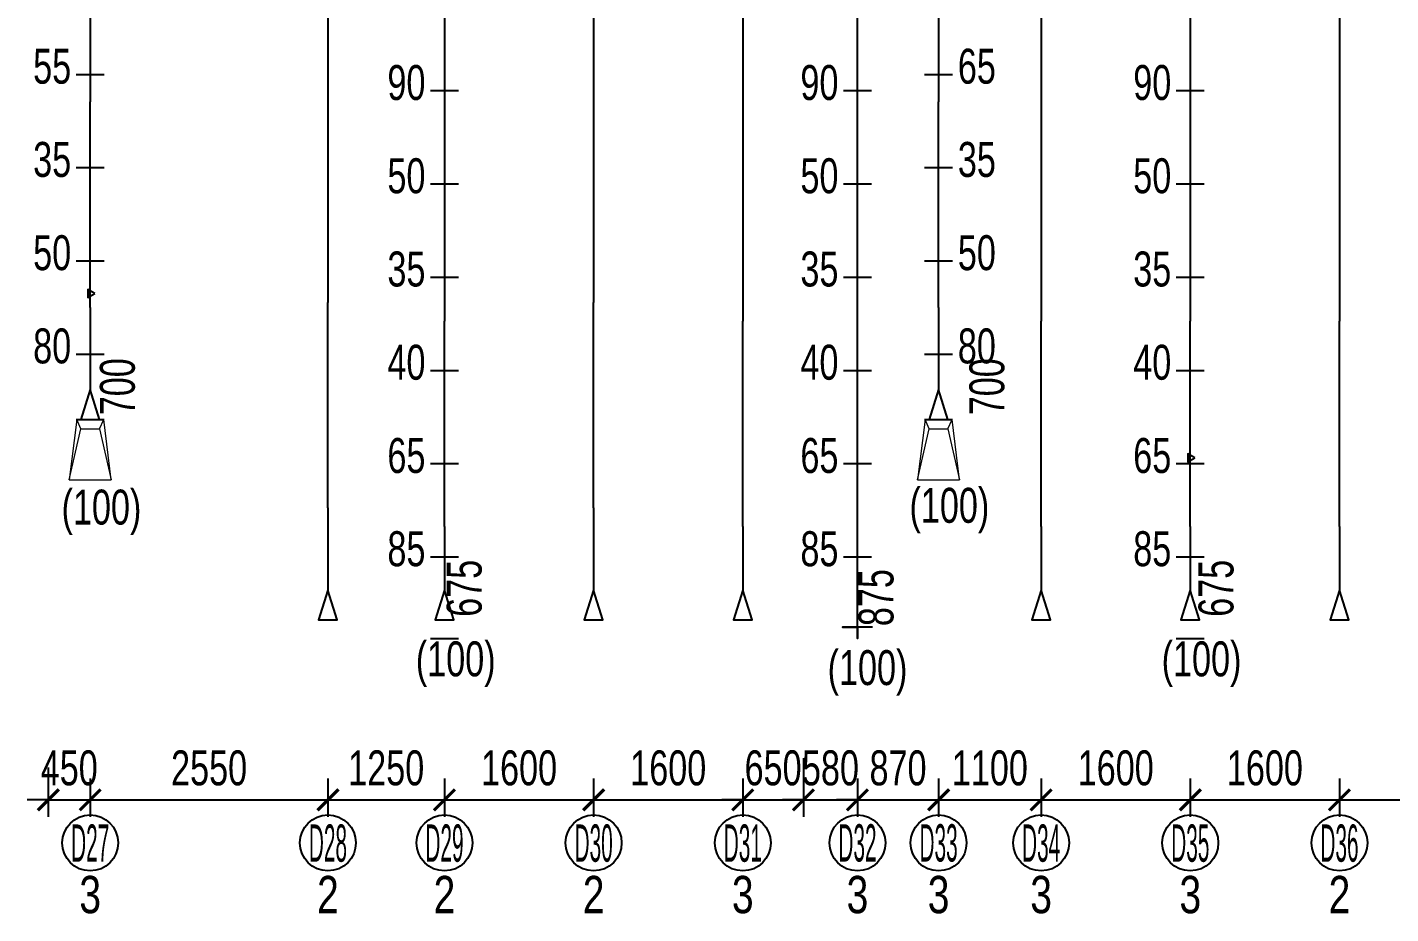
# Model space of a CAD drawing. Header units: millimetres. Extents: x 4465111 to 4895522, y 2166116 to 2541221.
# Drawn here: x 4673306 to 4687931, y 2191538 to 2201045 of the extents above; entities that cross this region are included whole.
import ezdxf
from ezdxf.enums import TextEntityAlignment as Align

# ---------------------------------------------------------------- set-up
doc = ezdxf.new("R2010")
doc.units = ezdxf.units.MM
doc.header["$LTSCALE"] = 50
doc.header["$MEASUREMENT"] = 0
doc.layers.get('DEFPOINTS').update_dxf_attribs({"lineweight": 9})
for name, color, linetype in [('BREAK_LINE', 7, 'Continuous'), ('KCS_TEXT', 2, 'Continuous'), ('S- Border', 6, 'Continuous'), ('SP-Reinforcement', 4, 'Continuous')]:
    doc.layers.add(name, color=color, linetype=linetype)
doc.layers.add('Current_plane_Tendon', color=7, linetype='Continuous', true_color=0xab0000)
for name, color, linetype, lineweight in [('S-dims', 8, 'Continuous', 15), ('S-text', 3, 'Continuous', 20), ('S-Thin', 253, 'Continuous', 15)]:
    doc.layers.add(name, color=color, linetype=linetype, lineweight=lineweight)
doc.styles.add('KCS_BIGTEXT', font='arial.ttf', dxfattribs={"width": 0.75})
doc.styles.add('KCS_SMTEXT', font='arial.ttf', dxfattribs={"width": 0.7})
doc.dimstyles.new('KCS_DIM150', dxfattribs={"dimscale": 150, "dimtxt": 2.5, "dimasz": 1.5, "dimexe": 1.2, "dimexo": 0, "dimgap": 1, "dimtad": 1, "dimdec": 0, "dimzin": 0, "dimdsep": 46, "dimtxsty": 'KCS_SMTEXT', "dimblk": 'ARCHTICK', "dimcen": 0, "dimdle": 1, "dimclrd": 1, "dimclre": 1, "dimclrt": 2, "dimadec": 0, "dimazin": 0, "dimtfac": 1, "dimtdec": 0, "dimtix": 1, "dimtmove": 2, "dimatfit": 3, "dimfxl": 1, "dimtolj": 1, "dimtzin": 0, "dimarcsym": 0})
doc.dimstyles.new('KCS_DIM150A', dxfattribs={"dimscale": 150, "dimtxt": 2.5, "dimasz": 3, "dimexe": 1.2, "dimexo": 0, "dimgap": 1, "dimtad": 1, "dimdec": 0, "dimzin": 0, "dimdsep": 46, "dimtxsty": 'KCS_SMTEXT', "dimblk": 'ARCHTICK', "dimcen": 0, "dimdle": 1, "dimse1": 1, "dimse2": 1, "dimsd1": 1, "dimsd2": 1, "dimclrd": 1, "dimclre": 1, "dimclrt": 3, "dimadec": 0, "dimazin": 0, "dimtfac": 1, "dimtdec": 0, "dimtix": 1, "dimtmove": 2, "dimatfit": 3, "dimfxl": 1, "dimtolj": 1, "dimtzin": 0, "dimarcsym": 0})

# ---------------------------------------------------------------- blocks, each defined once
blk = doc.blocks.new('*U222')
at = {"layer": 'S- Border'}
blk.add_lwpolyline([(0, 0), (-392, 0)], dxfattribs=at)
blk.add_circle((-692, 0), 300, dxfattribs=at)
at = {"layer": 'S-Thin'}
for p, q in [((3750, 100), (3850, 145)), ((3750, -100), (3850, -145))]:
    blk.add_line(p, q, dxfattribs=at)
blk.add_lwpolyline([(3850, 145), (3200, 225), (3200, -225), (3850, -145)], close=True, dxfattribs=at)
blk.add_lwpolyline([(3200, 225), (3750, 100), (3750, -100), (3200, -225)], dxfattribs=at)
at = {"layer": 'SP-Reinforcement'}
for points in [[(17330, -160), (17330, 160), (17330, 0), (17450, 0), (7254, 0)], [(5050, 0), (4170, 0), (3850, 100), (3850, -100), (4170, 0)], [(5050, 0), (7254, 0)]]:
    blk.add_lwpolyline(points, dxfattribs=at)
at = {"layer": 'S-text', "style": 'KCS_BIGTEXT', "width": 0.75}
blk.add_attdef('COUNT', text='', height=400, rotation=270, dxfattribs=at).set_placement((-1246, 0), align=Align.MIDDLE_CENTER)
blk = doc.blocks.new('*U234')
at = {"layer": 'S- Border'}
blk.add_lwpolyline([(0, 0), (-392, 0)], dxfattribs=at)
blk.add_circle((-692, 0), 300, dxfattribs=at)
at = {"layer": 'SP-Reinforcement'}
for points in [[(17480, -160), (17480, 160), (17480, 0), (17600, 0), (5104, 0)], [(2900, 0), (2020, 0), (1700, 100), (1700, -100), (2020, 0)], [(2900, 0), (5104, 0)]]:
    blk.add_lwpolyline(points, dxfattribs=at)
at = {"layer": 'S-text', "style": 'KCS_BIGTEXT', "width": 0.75}
blk.add_attdef('COUNT', text='', height=400, rotation=270, dxfattribs=at).set_placement((-1246, 0), align=Align.MIDDLE_CENTER)
blk = doc.blocks.new('*U225')
at = {"layer": 'S- Border'}
blk.add_lwpolyline([(0, 0), (-392, 0)], dxfattribs=at)
blk.add_circle((-692, 0), 300, dxfattribs=at)
at = {"layer": 'SP-Reinforcement'}
for points in [[(17480, -160), (17480, 160), (17480, 0), (17600, 0), (4904, 0)], [(2700, 0), (2020, 0), (1700, 100), (1700, -100), (2020, 0)], [(2700, 0), (4904, 0)]]:
    blk.add_lwpolyline(points, dxfattribs=at)
at = {"layer": 'S-text', "style": 'KCS_BIGTEXT', "width": 0.75}
blk.add_attdef('COUNT', text='', height=400, rotation=270, dxfattribs=at).set_placement((-1246, 0), align=Align.MIDDLE_CENTER)
blk = doc.blocks.new('*U224')
at = {"layer": 'S- Border'}
blk.add_lwpolyline([(0, 0), (-392, 0)], dxfattribs=at)
blk.add_circle((-692, 0), 300, dxfattribs=at)
at = {"layer": 'SP-Reinforcement'}
for points in [[(17480, -160), (17480, 160), (17480, 0), (17600, 0), (5104, 0)], [(2900, 0), (2020, 0), (1700, 100), (1700, -100), (2020, 0)], [(2900, 0), (5104, 0)]]:
    blk.add_lwpolyline(points, dxfattribs=at)
at = {"layer": 'S-text', "style": 'KCS_BIGTEXT', "width": 0.75}
blk.add_attdef('COUNT', text='', height=400, rotation=270, dxfattribs=at).set_placement((-1246, 0), align=Align.MIDDLE_CENTER)
blk = doc.blocks.new('*U233')
at = {"layer": 'S- Border'}
blk.add_lwpolyline([(0, 0), (-392, 0)], dxfattribs=at)
blk.add_circle((-692, 0), 300, dxfattribs=at)
at = {"layer": 'SP-Reinforcement'}
for points in [[(17480, -160), (17480, 160), (17480, 0), (17600, 0), (4904, 0)], [(2700, 0), (2020, 0), (1700, 100), (1700, -100), (2020, 0)], [(2700, 0), (4904, 0)]]:
    blk.add_lwpolyline(points, dxfattribs=at)
at = {"layer": 'S-text', "style": 'KCS_BIGTEXT', "width": 0.75}
blk.add_attdef('COUNT', text='', height=400, rotation=270, dxfattribs=at).set_placement((-1246, 0), align=Align.MIDDLE_CENTER)
blk = doc.blocks.new('*U247')
at = {"layer": 'S- Border'}
blk.add_lwpolyline([(0, 0), (-392, 0)], dxfattribs=at)
blk.add_circle((-692, 0), 300, dxfattribs=at)
at = {"layer": 'SP-Reinforcement'}
for points in [[(19255, -160), (19255, 160), (19255, 0), (19375, 0), (4904, 0)], [(2700, 0), (2020, 0), (1700, 100), (1700, -100), (2020, 0)], [(2700, 0), (4904, 0)]]:
    blk.add_lwpolyline(points, dxfattribs=at)
at = {"layer": 'S-text', "style": 'KCS_BIGTEXT', "width": 0.75}
blk.add_attdef('COUNT', text='', height=400, rotation=270, dxfattribs=at).set_placement((-1246, 0), align=Align.MIDDLE_CENTER)
blk = doc.blocks.new('*U226')
at = {"layer": 'S- Border'}
blk.add_lwpolyline([(0, 0), (-392, 0)], dxfattribs=at)
blk.add_circle((-692, 0), 300, dxfattribs=at)
at = {"layer": 'SP-Reinforcement'}
for points in [[(19255, -160), (19255, 160), (19255, 0), (19375, 0), (4904, 0)], [(2700, 0), (2020, 0), (1700, 100), (1700, -100), (2020, 0)], [(2700, 0), (4904, 0)]]:
    blk.add_lwpolyline(points, dxfattribs=at)
at = {"layer": 'S-text', "style": 'KCS_BIGTEXT', "width": 0.75}
blk.add_attdef('COUNT', text='', height=400, rotation=270, dxfattribs=at).set_placement((-1246, 0), align=Align.MIDDLE_CENTER)
blk = doc.blocks.new('_ArchTick')
at = {"color": 0, "linetype": 'ByBlock', "const_width": 0.15}
blk.add_lwpolyline([(-0.5, -0.5), (0.5, 0.5)], dxfattribs=at)
blk = doc.blocks.new('*D73')
at = {"layer": 'DEFPOINTS', "color": 0, "transparency": 16777216}
for p in [(4659266, 2276384, 0), (4659716, 2276268), (4659716, 2276037)]:
    blk.add_point(p, dxfattribs=at)
at = {"layer": 'S-dims', "color": 1, "lineweight": -2, "transparency": 16777216}
for p, q in [((4659266, 2276384), (4659266, 2275857)), ((4659716, 2276268), (4659716, 2275857)), ((4659266, 2276037), (4659041, 2276037)), ((4659266, 2276037), (4659716, 2276037)), ((4659716, 2276037), (4659941, 2276037))]:
    blk.add_line(p, q, dxfattribs=at)
at = {"layer": 'S-dims', "color": 1, "lineweight": -2, "transparency": 16777216, "xscale": 225, "yscale": 225, "zscale": 225}
blk.add_blockref('_ArchTick', (4659266, 2276037), dxfattribs=at)
at = {"layer": 'S-dims', "color": 1, "lineweight": -2, "transparency": 16777216, "xscale": 225, "yscale": 225, "zscale": 225, "rotation": 180}
blk.add_blockref('_ArchTick', (4659716, 2276037), dxfattribs=at)
at = {"layer": 'S-dims', "color": 2, "transparency": 16777216, "insert": (4659491, 2276378), "char_height": 375, "attachment_point": 5, "style": 'KCS_SMTEXT'}
blk.add_mtext('\\A1;450', dxfattribs=at)
blk = doc.blocks.new('*D74')
at = {"layer": 'DEFPOINTS', "color": 0, "transparency": 16777216}
for p in [(4659716, 2276268), (4662266, 2276216, 0), (4662266, 2276037)]:
    blk.add_point(p, dxfattribs=at)
at = {"layer": 'S-dims', "color": 1, "lineweight": -2, "transparency": 16777216}
for p, q in [((4659716, 2276268), (4659716, 2275857)), ((4662266, 2276216), (4662266, 2275857)), ((4659566, 2276037), (4662416, 2276037))]:
    blk.add_line(p, q, dxfattribs=at)
at = {"layer": 'S-dims', "color": 1, "lineweight": -2, "transparency": 16777216, "xscale": 225, "yscale": 225, "zscale": 225, "rotation": 180}
blk.add_blockref('_ArchTick', (4659716, 2276037), dxfattribs=at)
at = {"layer": 'S-dims', "color": 1, "lineweight": -2, "transparency": 16777216, "xscale": 225, "yscale": 225, "zscale": 225}
blk.add_blockref('_ArchTick', (4662266, 2276037), dxfattribs=at)
at = {"layer": 'S-dims', "color": 2, "transparency": 16777216, "insert": (4660991, 2276378), "char_height": 375, "attachment_point": 5, "style": 'KCS_SMTEXT'}
blk.add_mtext('\\A1;2550', dxfattribs=at)
blk = doc.blocks.new('*D75')
at = {"layer": 'DEFPOINTS', "color": 0, "transparency": 16777216}
for p in [(4662266, 2276216, 0), (4663516, 2276216), (4663516, 2276037)]:
    blk.add_point(p, dxfattribs=at)
at = {"layer": 'S-dims', "color": 1, "lineweight": -2, "transparency": 16777216}
for p, q in [((4662266, 2276216), (4662266, 2275857)), ((4663516, 2276216), (4663516, 2275857)), ((4662116, 2276037), (4663666, 2276037))]:
    blk.add_line(p, q, dxfattribs=at)
at = {"layer": 'S-dims', "color": 1, "lineweight": -2, "transparency": 16777216, "xscale": 225, "yscale": 225, "zscale": 225, "rotation": 180}
blk.add_blockref('_ArchTick', (4662266, 2276037), dxfattribs=at)
at = {"layer": 'S-dims', "color": 1, "lineweight": -2, "transparency": 16777216, "xscale": 225, "yscale": 225, "zscale": 225}
blk.add_blockref('_ArchTick', (4663516, 2276037), dxfattribs=at)
at = {"layer": 'S-dims', "color": 2, "transparency": 16777216, "insert": (4662891, 2276378), "char_height": 375, "attachment_point": 5, "style": 'KCS_SMTEXT'}
blk.add_mtext('\\A1;1250', dxfattribs=at)
blk = doc.blocks.new('*D76')
at = {"layer": 'DEFPOINTS', "color": 0, "transparency": 16777216}
for p in [(4663516, 2276216), (4665116, 2276216, 3199), (4665116, 2276037)]:
    blk.add_point(p, dxfattribs=at)
at = {"layer": 'S-dims', "color": 1, "lineweight": -2, "transparency": 16777216}
for p, q in [((4663516, 2276216), (4663516, 2275857)), ((4665116, 2276216), (4665116, 2275857)), ((4663366, 2276037), (4665266, 2276037))]:
    blk.add_line(p, q, dxfattribs=at)
at = {"layer": 'S-dims', "color": 1, "lineweight": -2, "transparency": 16777216, "xscale": 225, "yscale": 225, "zscale": 225, "rotation": 180}
blk.add_blockref('_ArchTick', (4663516, 2276037), dxfattribs=at)
at = {"layer": 'S-dims', "color": 1, "lineweight": -2, "transparency": 16777216, "xscale": 225, "yscale": 225, "zscale": 225}
blk.add_blockref('_ArchTick', (4665116, 2276037), dxfattribs=at)
at = {"layer": 'S-dims', "color": 2, "transparency": 16777216, "insert": (4664316, 2276378), "char_height": 375, "attachment_point": 5, "style": 'KCS_SMTEXT'}
blk.add_mtext('\\A1;1600', dxfattribs=at)
blk = doc.blocks.new('*D77')
at = {"layer": 'DEFPOINTS', "color": 0, "transparency": 16777216}
for p in [(4665116, 2276216, 3199), (4666716, 2276216), (4666716, 2276037)]:
    blk.add_point(p, dxfattribs=at)
at = {"layer": 'S-dims', "color": 1, "lineweight": -2, "transparency": 16777216}
for p, q in [((4665116, 2276216), (4665116, 2275857)), ((4666716, 2276216), (4666716, 2275857)), ((4664966, 2276037), (4666866, 2276037))]:
    blk.add_line(p, q, dxfattribs=at)
at = {"layer": 'S-dims', "color": 1, "lineweight": -2, "transparency": 16777216, "xscale": 225, "yscale": 225, "zscale": 225, "rotation": 180}
blk.add_blockref('_ArchTick', (4665116, 2276037), dxfattribs=at)
at = {"layer": 'S-dims', "color": 1, "lineweight": -2, "transparency": 16777216, "xscale": 225, "yscale": 225, "zscale": 225}
blk.add_blockref('_ArchTick', (4666716, 2276037), dxfattribs=at)
at = {"layer": 'S-dims', "color": 2, "transparency": 16777216, "insert": (4665916, 2276378), "char_height": 375, "attachment_point": 5, "style": 'KCS_SMTEXT'}
blk.add_mtext('\\A1;1600', dxfattribs=at)
blk = doc.blocks.new('*D78')
at = {"layer": 'DEFPOINTS', "color": 0, "transparency": 16777216}
for p in [(4667366, 2276483, 0), (4666716, 2276216), (4667366, 2276037)]:
    blk.add_point(p, dxfattribs=at)
at = {"layer": 'S-dims', "color": 1, "lineweight": -2, "transparency": 16777216}
for p, q in [((4667366, 2276483), (4667366, 2275857)), ((4666716, 2276216), (4666716, 2275857)), ((4666716, 2276037), (4666491, 2276037)), ((4666716, 2276037), (4667366, 2276037)), ((4667366, 2276037), (4667591, 2276037))]:
    blk.add_line(p, q, dxfattribs=at)
at = {"layer": 'S-dims', "color": 1, "lineweight": -2, "transparency": 16777216, "xscale": 225, "yscale": 225, "zscale": 225}
blk.add_blockref('_ArchTick', (4666716, 2276037), dxfattribs=at)
at = {"layer": 'S-dims', "color": 1, "lineweight": -2, "transparency": 16777216, "xscale": 225, "yscale": 225, "zscale": 225, "rotation": 180}
blk.add_blockref('_ArchTick', (4667366, 2276037), dxfattribs=at)
at = {"layer": 'S-dims', "color": 2, "transparency": 16777216, "insert": (4667041, 2276378), "char_height": 375, "attachment_point": 5, "style": 'KCS_SMTEXT'}
blk.add_mtext('\\A1;650', dxfattribs=at)
blk = doc.blocks.new('*D79')
at = {"layer": 'DEFPOINTS', "color": 0, "transparency": 16777216}
for p in [(4667366, 2276483, 0), (4667946, 2276268, 0), (4667946, 2276037)]:
    blk.add_point(p, dxfattribs=at)
at = {"layer": 'S-dims', "color": 1, "lineweight": -2, "transparency": 16777216}
for p, q in [((4667366, 2276483), (4667366, 2275857)), ((4667946, 2276268), (4667946, 2275857)), ((4667366, 2276037), (4667141, 2276037)), ((4667366, 2276037), (4667946, 2276037)), ((4667946, 2276037), (4668171, 2276037))]:
    blk.add_line(p, q, dxfattribs=at)
at = {"layer": 'S-dims', "color": 1, "lineweight": -2, "transparency": 16777216, "xscale": 225, "yscale": 225, "zscale": 225}
blk.add_blockref('_ArchTick', (4667366, 2276037), dxfattribs=at)
at = {"layer": 'S-dims', "color": 1, "lineweight": -2, "transparency": 16777216, "xscale": 225, "yscale": 225, "zscale": 225, "rotation": 180}
blk.add_blockref('_ArchTick', (4667946, 2276037), dxfattribs=at)
at = {"layer": 'S-dims', "color": 2, "transparency": 16777216, "insert": (4667656, 2276378), "char_height": 375, "attachment_point": 5, "style": 'KCS_SMTEXT'}
blk.add_mtext('\\A1;580', dxfattribs=at)
blk = doc.blocks.new('*D80')
at = {"layer": 'DEFPOINTS', "color": 0, "transparency": 16777216}
for p in [(4667946, 2276268, 0), (4668816, 2276268), (4668816, 2276037)]:
    blk.add_point(p, dxfattribs=at)
at = {"layer": 'S-dims', "color": 1, "lineweight": -2, "transparency": 16777216}
for p, q in [((4667946, 2276268), (4667946, 2275857)), ((4668816, 2276268), (4668816, 2275857)), ((4667946, 2276037), (4667721, 2276037)), ((4667946, 2276037), (4668816, 2276037)), ((4668816, 2276037), (4669041, 2276037))]:
    blk.add_line(p, q, dxfattribs=at)
at = {"layer": 'S-dims', "color": 1, "lineweight": -2, "transparency": 16777216, "xscale": 225, "yscale": 225, "zscale": 225}
blk.add_blockref('_ArchTick', (4667946, 2276037), dxfattribs=at)
at = {"layer": 'S-dims', "color": 1, "lineweight": -2, "transparency": 16777216, "xscale": 225, "yscale": 225, "zscale": 225, "rotation": 180}
blk.add_blockref('_ArchTick', (4668816, 2276037), dxfattribs=at)
at = {"layer": 'S-dims', "color": 2, "transparency": 16777216, "insert": (4668381, 2276378), "char_height": 375, "attachment_point": 5, "style": 'KCS_SMTEXT'}
blk.add_mtext('\\A1;870', dxfattribs=at)
blk = doc.blocks.new('*D81')
at = {"layer": 'DEFPOINTS', "color": 0, "transparency": 16777216}
for p in [(4668816, 2276268), (4669916, 2276268), (4669916, 2276037)]:
    blk.add_point(p, dxfattribs=at)
at = {"layer": 'S-dims', "color": 1, "lineweight": -2, "transparency": 16777216}
for p, q in [((4668816, 2276268), (4668816, 2275857)), ((4669916, 2276268), (4669916, 2275857)), ((4668666, 2276037), (4670066, 2276037))]:
    blk.add_line(p, q, dxfattribs=at)
at = {"layer": 'S-dims', "color": 1, "lineweight": -2, "transparency": 16777216, "xscale": 225, "yscale": 225, "zscale": 225, "rotation": 180}
blk.add_blockref('_ArchTick', (4668816, 2276037), dxfattribs=at)
at = {"layer": 'S-dims', "color": 1, "lineweight": -2, "transparency": 16777216, "xscale": 225, "yscale": 225, "zscale": 225}
blk.add_blockref('_ArchTick', (4669916, 2276037), dxfattribs=at)
at = {"layer": 'S-dims', "color": 2, "transparency": 16777216, "insert": (4669366, 2276378), "char_height": 375, "attachment_point": 5, "style": 'KCS_SMTEXT'}
blk.add_mtext('\\A1;1100', dxfattribs=at)
blk = doc.blocks.new('*D82')
at = {"layer": 'DEFPOINTS', "color": 0, "transparency": 16777216}
for p in [(4669916, 2276268), (4671516, 2276268), (4671516, 2276037)]:
    blk.add_point(p, dxfattribs=at)
at = {"layer": 'S-dims', "color": 1, "lineweight": -2, "transparency": 16777216}
for p, q in [((4669916, 2276268), (4669916, 2275857)), ((4671516, 2276268), (4671516, 2275857)), ((4669766, 2276037), (4671666, 2276037))]:
    blk.add_line(p, q, dxfattribs=at)
at = {"layer": 'S-dims', "color": 1, "lineweight": -2, "transparency": 16777216, "xscale": 225, "yscale": 225, "zscale": 225, "rotation": 180}
blk.add_blockref('_ArchTick', (4669916, 2276037), dxfattribs=at)
at = {"layer": 'S-dims', "color": 1, "lineweight": -2, "transparency": 16777216, "xscale": 225, "yscale": 225, "zscale": 225}
blk.add_blockref('_ArchTick', (4671516, 2276037), dxfattribs=at)
at = {"layer": 'S-dims', "color": 2, "transparency": 16777216, "insert": (4670716, 2276378), "char_height": 375, "attachment_point": 5, "style": 'KCS_SMTEXT'}
blk.add_mtext('\\A1;1600', dxfattribs=at)
blk = doc.blocks.new('*D83')
at = {"layer": 'DEFPOINTS', "color": 0, "transparency": 16777216}
for p in [(4671516, 2276268), (4673116, 2276211), (4673116, 2276037)]:
    blk.add_point(p, dxfattribs=at)
at = {"layer": 'S-dims', "color": 1, "lineweight": -2, "transparency": 16777216}
for p, q in [((4671516, 2276268), (4671516, 2275857)), ((4673116, 2276211), (4673116, 2275857)), ((4671366, 2276037), (4673266, 2276037))]:
    blk.add_line(p, q, dxfattribs=at)
at = {"layer": 'S-dims', "color": 1, "lineweight": -2, "transparency": 16777216, "xscale": 225, "yscale": 225, "zscale": 225, "rotation": 180}
blk.add_blockref('_ArchTick', (4671516, 2276037), dxfattribs=at)
at = {"layer": 'S-dims', "color": 1, "lineweight": -2, "transparency": 16777216, "xscale": 225, "yscale": 225, "zscale": 225}
blk.add_blockref('_ArchTick', (4673116, 2276037), dxfattribs=at)
at = {"layer": 'S-dims', "color": 2, "transparency": 16777216, "insert": (4672316, 2276378), "char_height": 375, "attachment_point": 5, "style": 'KCS_SMTEXT'}
blk.add_mtext('\\A1;1600', dxfattribs=at)
blk = doc.blocks.new('*D84')
at = {"layer": 'DEFPOINTS', "color": 0, "transparency": 16777216}
for p in [(4675466, 2276694, 0), (4673116, 2276211), (4675466, 2276037)]:
    blk.add_point(p, dxfattribs=at)
at = {"layer": 'S-dims', "color": 1, "lineweight": -2, "transparency": 16777216}
for p, q in [((4675466, 2276694), (4675466, 2275857)), ((4673116, 2276211), (4673116, 2275857)), ((4672966, 2276037), (4675616, 2276037))]:
    blk.add_line(p, q, dxfattribs=at)
at = {"layer": 'S-dims', "color": 1, "lineweight": -2, "transparency": 16777216, "xscale": 225, "yscale": 225, "zscale": 225, "rotation": 180}
blk.add_blockref('_ArchTick', (4673116, 2276037), dxfattribs=at)
at = {"layer": 'S-dims', "color": 1, "lineweight": -2, "transparency": 16777216, "xscale": 225, "yscale": 225, "zscale": 225}
blk.add_blockref('_ArchTick', (4675466, 2276037), dxfattribs=at)
at = {"layer": 'S-dims', "color": 2, "transparency": 16777216, "insert": (4674291, 2276379), "char_height": 375, "attachment_point": 5, "style": 'KCS_SMTEXT'}
blk.add_mtext('\\A1;2350', dxfattribs=at)
blk = doc.blocks.new('*D40')
at = {"layer": 'DEFPOINTS', "color": 0, "transparency": 16777216}
for p in [(4671667, 2278643, 0), (4671736, 2277968, 0), (4672136, 2277968)]:
    blk.add_point(p, dxfattribs=at)
at = {"layer": 'S-dims', "color": 3, "transparency": 16777216, "insert": (4671794, 2278306), "char_height": 375, "attachment_point": 5, "rotation": 90, "style": 'KCS_SMTEXT'}
blk.add_mtext('\\A1;675', dxfattribs=at)
blk = doc.blocks.new('*D44')
at = {"layer": 'DEFPOINTS', "color": 0, "transparency": 16777216}
for p in [(4663756, 2278643, 0), (4663756, 2277968, 0), (4664072, 2277968)]:
    blk.add_point(p, dxfattribs=at)
at = {"layer": 'S-dims', "color": 3, "transparency": 16777216, "insert": (4663730, 2278306), "char_height": 375, "attachment_point": 5, "rotation": 90, "style": 'KCS_SMTEXT'}
blk.add_mtext('\\A1;675', dxfattribs=at)
blk = doc.blocks.new('*D48')
at = {"layer": 'DEFPOINTS', "color": 0, "transparency": 16777216}
for p in [(4659957, 2280818, 0), (4660016, 2280118, 0), (4660351, 2280118)]:
    blk.add_point(p, dxfattribs=at)
at = {"layer": 'S-dims', "color": 3, "transparency": 16777216, "insert": (4660010, 2280468), "char_height": 375, "attachment_point": 5, "rotation": 90, "style": 'KCS_SMTEXT'}
blk.add_mtext('\\A1;700', dxfattribs=at)
blk = doc.blocks.new('*U253')
at = {"layer": 'S- Border'}
blk.add_lwpolyline([(0, 0), (-392, 0)], dxfattribs=at)
blk.add_circle((-692, 0), 300, dxfattribs=at)
at = {"layer": 'S-Thin'}
for p, q in [((3750, 100), (3850, 145)), ((3750, -100), (3850, -145))]:
    blk.add_line(p, q, dxfattribs=at)
blk.add_lwpolyline([(3850, 145), (3200, 225), (3200, -225), (3850, -145)], close=True, dxfattribs=at)
blk.add_lwpolyline([(3200, 225), (3750, 100), (3750, -100), (3200, -225)], dxfattribs=at)
at = {"layer": 'SP-Reinforcement'}
for points in [[(17580, -160), (17580, 160), (17580, 0), (17700, 0), (7254, 0)], [(5050, 0), (4170, 0), (3850, 100), (3850, -100), (4170, 0)], [(5050, 0), (7254, 0)]]:
    blk.add_lwpolyline(points, dxfattribs=at)
at = {"layer": 'S-text', "style": 'KCS_BIGTEXT', "width": 0.75}
blk.add_attdef('COUNT', text='', height=400, rotation=270, dxfattribs=at).set_placement((-1246, 0), align=Align.MIDDLE_CENTER)
blk = doc.blocks.new('*D24')
at = {"layer": 'DEFPOINTS', "color": 0, "transparency": 16777216}
for p in [(4669325, 2280818, 0), (4669401, 2280118, 0), (4669677, 2280118)]:
    blk.add_point(p, dxfattribs=at)
at = {"layer": 'S-dims', "color": 3, "transparency": 16777216, "insert": (4669336, 2280468), "char_height": 375, "attachment_point": 5, "rotation": 90, "style": 'KCS_SMTEXT'}
blk.add_mtext('\\A1;700', dxfattribs=at)
blk = doc.blocks.new('*U252')
at = {"layer": 'S- Border'}
blk.add_lwpolyline([(0, 0), (-392, 0)], dxfattribs=at)
blk.add_circle((-692, 0), 300, dxfattribs=at)
at = {"layer": 'S-Thin'}
for p, q in [((16100, 100), (16000, 145)), ((16100, -100), (16000, -145))]:
    blk.add_line(p, q, dxfattribs=at)
blk.add_lwpolyline([(16000, 145), (16650, 225), (16650, -225), (16000, -145)], close=True, dxfattribs=at)
blk.add_lwpolyline([(16650, 225), (16100, 100), (16100, -100), (16650, -225)], dxfattribs=at)
at = {"layer": 'SP-Reinforcement'}
for points in [[(1620, -160), (1620, 160), (1620, 0), (1500, 0), (11947, 0)], [(14150, 0), (11947, 0)], [(14150, 0), (15680, 0), (16000, 100), (16000, -100), (15680, 0)]]:
    blk.add_lwpolyline(points, dxfattribs=at)
at = {"layer": 'S-text', "style": 'KCS_BIGTEXT', "width": 0.75}
blk.add_attdef('COUNT', text='', height=400, rotation=270, dxfattribs=at).set_placement((-1246, 0), align=Align.MIDDLE_CENTER)
blk = doc.blocks.new('*D28')
at = {"layer": 'DEFPOINTS', "color": 0, "transparency": 16777216}
for p in [(4668096, 2278643, -3150), (4668096, 2277768, 0), (4668488, 2277768)]:
    blk.add_point(p, dxfattribs=at)
at = {"layer": 'S-dims', "color": 3, "transparency": 16777216, "insert": (4668147, 2278206), "char_height": 375, "attachment_point": 5, "rotation": 90, "style": 'KCS_SMTEXT'}
blk.add_mtext('\\A1;875', dxfattribs=at)
blk = doc.blocks.new('T4- Cap doc')
at = {"color": 5, "linetype": 'Continuous'}
for points, elevation in [([(4659565.8, 2283818.1), (4659865.8, 2283818.1)], 55), ([(4668665.8, 2283818.1), (4668965.8, 2283818.1)], -15), ([(4663365.8, 2283643.1), (4663665.8, 2283643.1)], 90), ([(4667795.8, 2283643.1), (4668095.8, 2283643.1)], -3060.3), ([(4671365.8, 2283643.1), (4671665.8, 2283643.1)], 90), ([(4659565.8, 2282818.1), (4659865.8, 2282818.1)], 35), ([(4668665.8, 2282818.1), (4668965.8, 2282818.1)], -45), ([(4663365.8, 2282643.1), (4663665.8, 2282643.1)], 50), ([(4667795.8, 2282643.1), (4668095.8, 2282643.1)], -3100.3), ([(4671365.8, 2282643.1), (4671665.8, 2282643.1)], 50), ([(4659565.8, 2281818.1), (4659865.8, 2281818.1)], 50), ([(4668665.8, 2281818.1), (4668965.8, 2281818.1)], -30), ([(4663365.8, 2281643.1), (4663665.8, 2281643.1)], 35), ([(4667795.8, 2281643.1), (4668095.8, 2281643.1)], -3115.3), ([(4671365.8, 2281643.1), (4671665.8, 2281643.1)], 35), ([(4659565.8, 2280818.1), (4659865.8, 2280818.1)], 80), ([(4663365.8, 2280643.1), (4663665.8, 2280643.1)], 40), ([(4667795.8, 2280643.1), (4668095.8, 2280643.1)], -3110.3), ([(4671365.8, 2280643.1), (4671665.8, 2280643.1)], 40), ([(4659565.8, 2280118.1), (4659865.8, 2280118.1)], 100), ([(4668665.8, 2280118.1), (4668965.8, 2280118.1)], 20), ([(4663365.8, 2279643.1), (4663665.8, 2279643.1)], 65), ([(4667795.8, 2279643.1), (4668095.8, 2279643.1)], -3085.3), ([(4671365.8, 2279643.1), (4671665.8, 2279643.1)], 65), ([(4663365.8, 2278643.1), (4663665.8, 2278643.1)], 85), ([(4667795.8, 2278643.1), (4668095.8, 2278643.1)], -3150.3), ([(4671365.8, 2278643.1), (4671665.8, 2278643.1)], 85), ([(4663365.8, 2277768.1), (4663665.8, 2277768.1)], 100), ([(4671365.8, 2277768.1), (4671665.8, 2277768.1)], 100)]:
    blk.add_lwpolyline(points, dxfattribs=dict(at, elevation=elevation))
at = {"color": 5, "linetype": 'Continuous', "elevation": 3300}
for points in [[(4659765.8, 2281468.1), (4659690.8, 2281511.4), (4659690.8, 2281424.8), (4659765.8, 2281468.1)], [(4671565.8, 2279705.6), (4671490.8, 2279748.9), (4671490.8, 2279662.3), (4671565.8, 2279705.6)]]:
    blk.add_lwpolyline(points, close=True, dxfattribs=at)
at = {"color": 5, "linetype": 'Continuous'}
blk.add_lwpolyline([(4668665.8, 2280818.1), (4668965.8, 2280818.1)], dxfattribs=at)
at = {"layer": 'Current_plane_Tendon', "rotation": 90}
for name, p, values in [('*U247', (4669915.8, 2276267.7), {'COUNT': '3'}), ('*U247', (4671515.8, 2276267.7), {'COUNT': '3'}), ('*U226', (4673115.8, 2276267.7), {'COUNT': '2'}), ('*U253', (4668815.8, 2276267.7), {'COUNT': '3'}), ('*U234', (4662265.8, 2276267.7, 0), {'COUNT': '2'}), ('*U225', (4663515.8, 2276267.7), {'COUNT': '2'}), ('*U224', (4665115.8, 2276267.7, 3199.3), {'COUNT': '2'}), ('*U233', (4666715.8, 2276267.7), {'COUNT': '3'}), ('*U222', (4659715.8, 2276267.7), {'COUNT': '3'}), ('*U252', (4667945.8, 2276267.7, 0), {'COUNT': '3'})]:
    blk.add_blockref(name, p, dxfattribs=at).add_auto_attribs(values)
at = {"layer": 'KCS_TEXT', "style": 'KCS_SMTEXT', "width": 0.7}
for s, p in [('55', (4659103.9, 2283718.1, 55)), ('65', (4669022.5, 2283718.1, 65)), ('90', (4662903.9, 2283543.1, 90)), ('90', (4667333.9, 2283543.1, -3060.3)), ('90', (4670903.9, 2283543.1, 90)), ('35', (4659103.9, 2282718.1, 35)), ('35', (4669022.5, 2282718.1, 35)), ('50', (4662903.9, 2282543.1, 50)), ('50', (4667333.9, 2282543.1, -3100.3)), ('50', (4670903.9, 2282543.1, 50)), ('50', (4659103.9, 2281718.1, 50)), ('50', (4669022.5, 2281718.1, 50)), ('35', (4662903.9, 2281543.1, 35)), ('35', (4667333.9, 2281543.1, -3115.3)), ('35', (4670903.9, 2281543.1, 35)), ('80', (4659103.9, 2280718.1, 80)), ('80', (4669022.5, 2280718.1, 80)), ('40', (4662903.9, 2280543.1, 40)), ('40', (4667333.9, 2280543.1, -3110.3)), ('40', (4670903.9, 2280543.1, 40)), ('65', (4662903.9, 2279543.1, 65)), ('65', (4667333.9, 2279543.1, -3085.3)), ('65', (4670903.9, 2279543.1, 65)), ('(100)', (4659408.5, 2278989.6, 3300)), ('(100)', (4668503.7, 2279008.6, 100)), ('85', (4662903.9, 2278543.1, 85)), ('85', (4667333.9, 2278543.1, -3150.3)), ('85', (4670903.9, 2278543.1, 85)), ('(100)', (4663208.5, 2277361.8, 3300)), ('(100)', (4671208.5, 2277361.8, 3300)), ('(100)', (4667625.7, 2277268.1, -3050.3))]:
    blk.add_text(s, height=375, dxfattribs=at).set_placement(p)
at = {"layer": 'KCS_TEXT', "style": 'KCS_SMTEXT', "width": 0.4}
for s, p in [('D27', (4659715.8, 2275573.8)), ('D28', (4662265.8, 2275573.8, 0)), ('D29', (4663515.8, 2275573.8)), ('D30', (4665115.8, 2275573.8, 3199.3)), ('D31', (4666715.8, 2275573.8)), ('D32', (4667945.8, 2275575.9, 0)), ('D33', (4668815.8, 2275575.9)), ('D34', (4669915.8, 2275573.8)), ('D35', (4671515.8, 2275573.8)), ('D36', (4673115.8, 2275573.8))]:
    blk.add_text(s, height=400, dxfattribs=at).set_placement(p, align=Align.MIDDLE_CENTER)
at = {"layer": 'S-dims'}
for base, p1, p2, picture, middle in [((4660351, 2280118.1), (4659956.5, 2280818.1, 0), (4660015.8, 2280118.1, 0), '*D48', (4660009.5, 2280468.1)), ((4669677, 2280118.1), (4669325, 2280818.1, 0), (4669400.8, 2280118.1, 0), '*D24', (4669335.5, 2280468.1)), ((4664071.5, 2277968.1), (4663756, 2278643.1, 0), (4663756, 2277968.1, 0), '*D44', (4663730, 2278305.6)), ((4672135.5, 2277968.1), (4671666.5, 2278643.1, 0), (4671735.5, 2277968.1, 0), '*D40', (4671794, 2278305.6)), ((4668488.2, 2277768.1), (4668095.8, 2278643.1, -3150.3), (4668095.8, 2277768.1, 0), '*D28', (4668146.7, 2278205.6))]:
    dim = blk.add_linear_dim(base=base, p1=p1, p2=p2, angle=90, dimstyle='KCS_DIM150A', dxfattribs=at)
    dim.commit()
    dim.dimension.update_dxf_attribs({"geometry": picture, "text_midpoint": middle})
for base, p1, p2, picture, middle in [((4675465.8, 2276037), (4673115.8, 2276211), (4675465.8, 2276694, 0), '*D84', (4674290.8, 2276378.6)), ((4659715.8, 2276037), (4659265.8, 2276384, 0), (4659715.8, 2276267.7), '*D73', (4659490.8, 2276378.5)), ((4662265.8, 2276037), (4659715.8, 2276267.7), (4662265.8, 2276215.5, 0), '*D74', (4660990.8, 2276378.5)), ((4663515.8, 2276037), (4662265.8, 2276215.5, 0), (4663515.8, 2276215.5), '*D75', (4662890.8, 2276378.5)), ((4665115.8, 2276037), (4663515.8, 2276215.5), (4665115.8, 2276215.5, 3199.3), '*D76', (4664315.8, 2276378.5)), ((4666715.8, 2276037), (4665115.8, 2276215.5, 3199.3), (4666715.8, 2276215.5), '*D77', (4665915.8, 2276378.5)), ((4667365.8, 2276037), (4666715.8, 2276215.5), (4667365.8, 2276483, 0), '*D78', (4667040.8, 2276378.5)), ((4667945.8, 2276037), (4667365.8, 2276483, 0), (4667945.8, 2276267.7, 0), '*D79', (4667655.8, 2276378.5)), ((4668815.8, 2276037), (4667945.8, 2276267.7, 0), (4668815.8, 2276267.7), '*D80', (4668380.8, 2276378.5)), ((4669915.8, 2276037), (4668815.8, 2276267.7), (4669915.8, 2276267.7), '*D81', (4669365.8, 2276378.5)), ((4671515.8, 2276037), (4669915.8, 2276267.7), (4671515.8, 2276267.7), '*D82', (4670715.8, 2276378.5)), ((4673115.8, 2276037), (4671515.8, 2276267.7), (4673115.8, 2276211), '*D83', (4672315.8, 2276378.5))]:
    dim = blk.add_linear_dim(base=base, p1=p1, p2=p2, dimstyle='KCS_DIM150', dxfattribs=at)
    dim.commit()
    dim.dimension.update_dxf_attribs({"geometry": picture, "text_midpoint": middle})

msp = doc.modelspace()

# ---------------------------------------------------------------- block references
at = {"layer": 'BREAK_LINE'}
msp.add_blockref('T4- Cap doc', (14264.7, -83278.3), dxfattribs=at)

doc.saveas('drawing.dxf')
